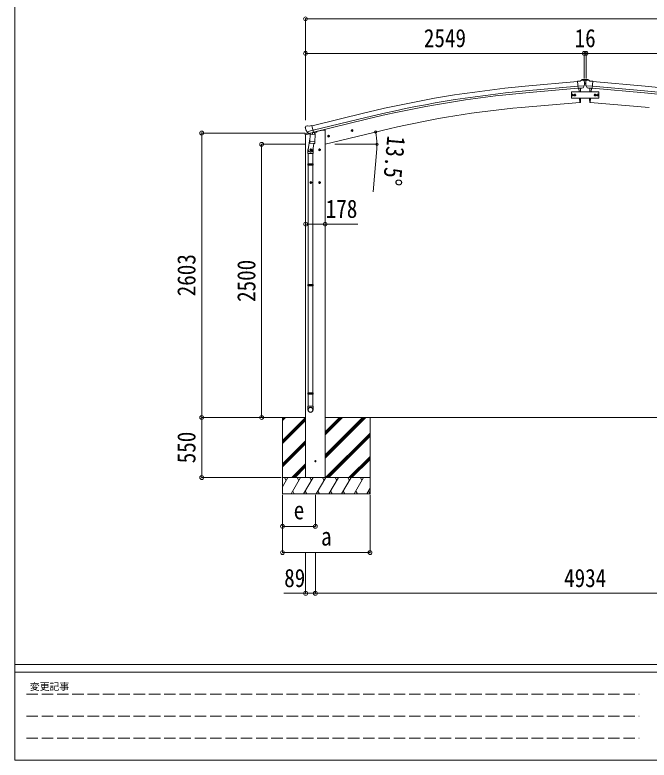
# Model space of a CAD drawing. Units: millimetres at full size, sheet at 1:35. Extents: x -9783 to 9892, y -6828 to 6752.
# Drawn here: x -9783 to -3983, y -6828 to -8 of the extents above; entities that cross this region are included whole.
import ezdxf
from ezdxf.enums import TextEntityAlignment as Align

# ---------------------------------------------------------------- set-up
doc = ezdxf.new("R2010")
doc.units = ezdxf.units.MM
doc.header["$LTSCALE"] = 35
doc.header["$PDMODE"] = 32
doc.header["$PDSIZE"] = 35
doc.linetypes.add('DASHED3', pattern=[4, 3, -1])
for name, color, linetype, lineweight in [('0-0_0', 7, 'Continuous', 9), ('0-1_本体', 4, 'Continuous', 9), ('0-2_部品', 7, 'Continuous', 9), ('0-3_ELV2', 3, 'Continuous', 9), ('0-A_寸法', 6, 'Continuous', 9), ('F-0_240', 7, 'Continuous', 9)]:
    doc.layers.add(name, color=color, linetype=linetype, lineweight=lineweight)
doc.styles.add('ＭＳ ゴシック', font='')
doc.styles.get('ＭＳ ゴシック').set_extended_font_data('MS Gothic')

msp = doc.modelspace()

# ---------------------------------------------------------------- linework, layer by layer
at = {"layer": '0-0_0'}
for p, q in [((-7721.94, -3692.78), (-7125.05, -3692.78)), ((-7335.05, -3705.97), (-7321.81, -3692.73)), ((-7335.05, -3720.11), (-7307.67, -3692.73)), ((-7335.05, -3692.78), (-7335.05, -4392.73)), ((-7335.05, -3903.96), (-7124.05, -3692.96)), ((-7335.05, -3918.1), (-7124.05, -3707.1)), ((-7335.05, -3932.24), (-7124.05, -3721.24)), ((-6947.05, -3692.78), (-4360.6, -3692.78)), ((-6946.05, -3823.33), (-6815.45, -3692.73)), ((-6946.05, -3837.47), (-6801.31, -3692.73)), ((-6946.05, -3851.61), (-6787.17, -3692.73)), ((-6946.05, -4049.6), (-6589.18, -3692.73)), ((-6946.05, -4035.46), (-6603.32, -3692.73)), ((-6946.05, -4063.74), (-6575.03, -3692.73)), ((-6535.05, -3692.73), (-6535.05, -4392.73)), ((-2189.05, -3692.78), (-4775.5, -3692.78)), ((-6941.19, -4242.73), (-6535.05, -3836.59)), ((-6927.05, -4242.73), (-6535.05, -3850.73)), ((-6912.9, -4242.73), (-6535.05, -3864.88)), ((-7335.05, -4116.09), (-7124.05, -3905.09)), ((-7335.05, -4130.23), (-7124.05, -3919.23)), ((-7335.05, -4144.37), (-7124.05, -3933.38)), ((-6729.06, -4242.73), (-6535.05, -4048.72)), ((-6714.91, -4242.73), (-6535.05, -4062.86)), ((-6700.77, -4242.73), (-6535.05, -4077.01)), ((-7249.56, -4242.73), (-7124.05, -4117.22)), ((-7235.41, -4242.73), (-7124.05, -4131.36)), ((-7221.27, -4242.73), (-7124.05, -4145.51)), ((-7335.05, -4326.56), (-7286.65, -4242.73)), ((-6535.05, -4242.73), (-7335.05, -4242.73)), ((-7301.65, -4268.71), (-7316.65, -4242.73)), ((-7257.78, -4392.73), (-7171.18, -4242.73)), ((-7186.18, -4268.71), (-7201.18, -4242.73)), ((-7142.31, -4392.73), (-7055.71, -4242.73)), ((-6946.05, -4242.73), (-7124.05, -4242.73)), ((-7070.71, -4268.71), (-7085.71, -4242.73)), ((-7026.84, -4392.73), (-6940.24, -4242.73)), ((-6955.24, -4268.71), (-6970.24, -4242.73)), ((-6911.37, -4392.73), (-6824.77, -4242.73)), ((-6839.77, -4268.71), (-6854.77, -4242.73)), ((-6795.9, -4392.73), (-6709.3, -4242.73)), ((-6739.3, -4242.73), (-6724.3, -4268.71)), ((-6680.43, -4392.73), (-6593.83, -4242.73)), ((-6608.83, -4268.71), (-6623.83, -4242.73)), ((-6564.96, -4392.73), (-6535.05, -4340.92)), ((-7335.05, -4392.73), (-6535.05, -4392.73)), ((-7242.78, -4366.75), (-7227.78, -4392.73)), ((-7127.31, -4366.75), (-7112.31, -4392.73)), ((-7011.84, -4366.75), (-6996.84, -4392.73)), ((-6896.37, -4366.75), (-6881.37, -4392.73)), ((-6780.9, -4366.75), (-6765.9, -4392.73)), ((-6665.43, -4366.75), (-6650.43, -4392.73)), ((-6549.96, -4366.75), (-6535.05, -4392.58))]:
    msp.add_line(p, q, dxfattribs=at)
msp.add_circle((-7035.05, -4092.73), 5, dxfattribs=at)
at = {"layer": '0-1_本体'}
for p, q in [((-4638.72, -618.37), (-5116.04, -661.65)), ((-4634.96, -661.37), (-5112.14, -704.63)), ((-4633.49, -678.14), (-5110.62, -721.4)), ((-4626.27, -680.36), (-4623.52, -711.81)), ((-4509.82, -680.36), (-4512.57, -711.81)), ((-4502.6, -678.14), (-4025.47, -721.4)), ((-4501.13, -661.37), (-4023.95, -704.63)), ((-4497.37, -618.37), (-4020.06, -661.65)), ((-4615.02, -808.96), (-5152.97, -856.02)), ((-4618.27, -771.81), (-4615.02, -808.96)), ((-4517.82, -771.81), (-4521.07, -808.96)), ((-4521.07, -808.96), (-3983.13, -856.02)), ((-7065.58, -1022.58), (-6582.7, -905.1)), ((-7055.5, -1064.55), (-6572.5, -947.04)), ((-7051.57, -1080.92), (-6568.52, -963.4)), ((-7022.06, -1075.22), (-6970.05, -1062.73)), ((-6946.05, -1062.73), (-6970.05, -1062.73)), ((-6358.89, -1051.54), (-6947.05, -1192.74)), ((-6946.05, -1062.73), (-6946.05, -4242.73)), ((-7124.05, -4242.73), (-7124.05, -1106.17))]:
    msp.add_line(p, q, dxfattribs=at)
at = {"layer": '0-1_本体', "color": 6}
msp.add_line((-6946.05, -1922.91), (-7124.05, -1922.91), dxfattribs=at)
at = {"layer": '0-1_本体'}
for centre, radius, start, end in [((-4211.34, -10651.57), 10030.81, 95.17465, 103.67464), ((-4924.76, -10651.57), 10030.81, 76.32536, 84.82535), ((-4211.34, -10651.57), 9987.65, 95.17465, 103.67464), ((-4211.34, -10651.57), 9970.81, 95.17465, 103.67464), ((-4924.76, -10651.57), 9970.81, 76.32536, 84.82535), ((-4924.76, -10651.57), 9987.65, 76.32536, 84.82535), ((-4444.6, -9041.8), 8216.38, 94.94583, 103.47282)]:
    msp.add_arc(centre, radius, start, end, dxfattribs=at)
at = {"layer": '0-2_部品'}
for p, q in [((-4612.34, -613.98), (-4600.62, -607.21)), ((-4585.72, -605.63), (-4599.38, -606.82)), ((-4576.58, -611.38), (-4582.06, -606.78)), ((-4575.52, -613.42), (-4575.4, -614.76)), ((-4560.58, -613.42), (-4560.7, -614.76)), ((-4559.52, -611.38), (-4554.03, -606.78)), ((-4550.38, -605.63), (-4536.72, -606.82)), ((-4523.76, -613.98), (-4535.48, -607.21)), ((-4612.34, -613.98), (-4638.9, -616.3)), ((-4633.25, -680.97), (-4638.9, -616.3)), ((-4576.04, -656.27), (-4634.96, -661.42)), ((-4623.29, -680.09), (-4633.25, -680.97)), ((-4623.52, -711.81), (-4626.27, -680.36)), ((-4610.4, -701.15), (-4611.91, -679.19)), ((-4589.68, -677.15), (-4597.38, -677.83)), ((-4587.29, -675.76), (-4576.36, -656.82)), ((-4560.06, -656.27), (-4501.14, -661.42)), ((-4548.8, -675.76), (-4559.74, -656.82)), ((-4546.42, -677.15), (-4538.71, -677.83)), ((-4525.69, -701.15), (-4524.19, -679.19)), ((-4523.76, -613.98), (-4497.19, -616.3)), ((-4512.81, -680.09), (-4502.85, -680.97)), ((-4512.57, -711.81), (-4509.82, -680.36)), ((-4502.85, -680.97), (-4497.19, -616.3)), ((-4609.94, -711.81), (-4610.4, -701.15)), ((-4526.15, -711.81), (-4525.69, -701.15)), ((-4615.22, -806.68), (-4618.27, -771.81)), ((-4614.98, -809.45), (-4615.22, -806.68)), ((-4612.37, -809.06), (-4614.98, -809.45)), ((-4609.82, -806.23), (-4608.99, -780.6)), ((-4608.99, -780.6), (-4608.92, -771.81)), ((-4527.11, -780.6), (-4527.17, -771.81)), ((-4526.27, -806.23), (-4527.11, -780.6)), ((-4523.73, -809.06), (-4521.12, -809.45)), ((-4521.12, -809.45), (-4520.87, -806.68)), ((-4520.87, -806.68), (-4517.82, -771.81)), ((-7091.98, -1026.85), (-7066.05, -1020.62)), ((-7127.04, -1038.16), (-7126.76, -1039.31)), ((-7122.82, -1029.59), (-7126.67, -1035.88)), ((-7099.15, -1090.7), (-7125.31, -1096.98)), ((-7119.72, -1027.34), (-7106.54, -1024.17)), ((-7112.98, -1078.47), (-7055.48, -1064.66)), ((-7096.13, -1093.38), (-7112.51, -1078.89)), ((-7091.98, -1026.85), (-7105.24, -1024.15)), ((-7091.06, -1093.47), (-7054.35, -1084.66)), ((-7060.3, -1086.48), (-7061.32, -1101.09)), ((-7054.35, -1084.66), (-7052.82, -1084.29)), ((-7051.27, -1082.19), (-7050.32, -1082.25)), ((-7050.32, -1082.25), (-7037.01, -1097.57)), ((-7046.02, -1087.2), (-7026.89, -1082.61)), ((-7023.06, -1073.99), (-7023.06, -1077.75)), ((-6709.47, -1068.96), (-6690.03, -1064.29)), ((-6704.92, -1061.18), (-6707.05, -1068.38)), ((-6697.62, -1059.43), (-6704.92, -1061.18)), ((-6697.42, -1076.35), (-6702.08, -1056.9)), ((-6692.45, -1064.88), (-6697.62, -1059.43)), ((-6694.58, -1072.07), (-6692.45, -1064.88)), ((-7127.61, -1106.79), (-7084.59, -1096.46)), ((-7127.61, -1099.9), (-7127.61, -1106.79)), ((-7084.54, -1142.9), (-7100.45, -1239.07)), ((-7093.42, -1093.95), (-7085.9, -1092.14)), ((-7092.58, -1093.84), (-7091.06, -1093.47)), ((-7089.22, -1093.7), (-7089.27, -1094.44)), ((-7088.51, -1095.48), (-7062.7, -1101.92)), ((-7081.6, -1100.83), (-7086.27, -1167.66)), ((-7035.91, -1104.02), (-7081.6, -1100.83)), ((-7079.82, -1097.65), (-7080.05, -1100.94)), ((-7040.58, -1170.86), (-7035.91, -1104.02)), ((-7037.01, -1097.57), (-7037.45, -1103.91)), ((-6923.4, -1120.32), (-6903.95, -1115.65)), ((-6918.84, -1112.54), (-6920.97, -1119.74)), ((-6911.54, -1110.79), (-6918.84, -1112.54)), ((-6911.34, -1127.71), (-6916.01, -1108.26)), ((-6906.37, -1116.23), (-6911.54, -1110.79)), ((-6908.51, -1123.43), (-6906.37, -1116.23)), ((-7087.13, -1180.13), (-7086.26, -1167.67)), ((-7086.73, -1181.49), (-7086.73, -1181.49)), ((-7040.58, -1170.86), (-7086.27, -1167.66)), ((-7085.29, -1182.27), (-7043.59, -1185.18)), ((-7049.02, -1184.8), (-7059.75, -1248.39)), ((-7040.59, -1170.86), (-7041.48, -1183.55)), ((-7102.6, -1276.23), (-7102.6, -1241.88)), ((-7056.6, -1276.23), (-7102.6, -1276.23)), ((-7100.6, -1276.23), (-7100.6, -1370.23)), ((-7065.97, -1242.96), (-7085.97, -1242.96)), ((-7075.97, -1235.46), (-7082.47, -1239.21)), ((-7082.47, -1239.21), (-7082.47, -1246.72)), ((-7082.47, -1246.72), (-7075.97, -1250.47)), ((-7075.97, -1252.96), (-7075.97, -1232.96)), ((-7069.47, -1239.21), (-7075.97, -1235.46)), ((-7058.6, -1276.23), (-7058.6, -1370.23)), ((-7056.6, -1241.57), (-7056.6, -1276.23)), ((-6985.97, -1242.96), (-7005.97, -1242.96)), ((-6995.97, -1235.46), (-7002.47, -1239.21)), ((-7002.47, -1239.21), (-7002.47, -1246.72)), ((-7002.47, -1246.72), (-6995.97, -1250.47)), ((-6995.97, -1252.96), (-6995.97, -1232.96)), ((-6989.47, -1239.21), (-6995.97, -1235.46)), ((-7102.6, -1372.23), (-7101.6, -1370.23)), ((-7056.6, -1372.23), (-7102.6, -1372.23)), ((-7056.6, -1380.23), (-7102.6, -1380.23)), ((-7057.6, -1370.23), (-7101.6, -1370.23)), ((-7057.6, -1382.23), (-7101.6, -1382.23)), ((-7100.6, -1382.23), (-7100.6, -2476.42)), ((-7058.6, -1382.23), (-7058.6, -2476.42)), ((-7056.6, -1372.23), (-7057.6, -1370.23)), ((-7056.6, -1380.23), (-7057.6, -1382.23)), ((-7056.6, -1372.23), (-7056.6, -1380.23)), ((-7065.97, -1542.96), (-7085.97, -1542.96)), ((-7075.97, -1535.46), (-7082.47, -1539.21)), ((-7082.47, -1539.21), (-7082.47, -1546.72)), ((-7082.47, -1546.72), (-7075.97, -1550.47)), ((-7075.97, -1552.96), (-7075.97, -1532.96)), ((-7069.47, -1539.21), (-7075.97, -1535.46)), ((-6985.97, -1542.96), (-7005.97, -1542.96)), ((-6995.97, -1535.46), (-7002.47, -1539.21)), ((-7002.47, -1539.21), (-7002.47, -1546.72)), ((-7002.47, -1546.72), (-6995.97, -1550.47)), ((-6995.97, -1552.96), (-6995.97, -1532.96)), ((-6989.47, -1539.21), (-6995.97, -1535.46)), ((-7102.6, -2478.42), (-7101.6, -2476.42)), ((-7056.6, -2478.42), (-7102.6, -2478.42)), ((-7056.6, -2486.42), (-7102.6, -2486.42)), ((-7057.6, -2476.42), (-7101.6, -2476.42)), ((-7057.6, -2488.42), (-7101.6, -2488.42)), ((-7100.6, -2488.42), (-7100.6, -3466.6)), ((-7058.6, -2488.42), (-7058.6, -3466.6)), ((-7056.6, -2478.42), (-7057.6, -2476.42)), ((-7056.6, -2486.42), (-7057.6, -2488.42)), ((-7056.6, -2478.42), (-7056.6, -2486.42)), ((-7102.6, -3468.6), (-7101.6, -3466.6)), ((-7102.6, -3468.6), (-7102.6, -3476.6)), ((-7056.6, -3468.6), (-7102.6, -3468.6)), ((-7102.6, -3476.6), (-7101.6, -3478.6)), ((-7056.6, -3476.6), (-7102.6, -3476.6)), ((-7057.6, -3466.6), (-7101.6, -3466.6)), ((-7056.6, -3468.6), (-7057.6, -3466.6)), ((-7056.6, -3476.6), (-7057.6, -3478.6)), ((-7056.6, -3468.6), (-7056.6, -3476.6)), ((-7057.6, -3478.6), (-7101.6, -3478.6)), ((-7100.6, -3478.6), (-7100.6, -3588.61)), ((-7058.6, -3478.6), (-7058.6, -3588.61)), ((-7056.6, -3588.61), (-7102.6, -3588.61)), ((-7102.6, -3622.75), (-7102.6, -3588.61)), ((-7056.6, -3622.75), (-7056.6, -3588.61))]:
    msp.add_line(p, q, dxfattribs=at)
for points in [[(-4623.29, -680.09), (-4623.01, -680.16), (-4597.64, -677.94), (-4597.38, -677.83)], [(-4575.97, -655.64), (-4576.26, -656.62), (-4576.36, -656.82)], [(-4560.13, -655.64), (-4559.84, -656.62), (-4559.74, -656.82)], [(-4512.81, -680.09), (-4513.08, -680.16), (-4538.46, -677.94), (-4538.71, -677.83)], [(-7060.62, -1086.07), (-7050.9, -1083.74), (-7066.05, -1020.62)], [(-7113.25, -1077.89), (-7112.67, -1078.74), (-7112.51, -1078.89)], [(-7060.62, -1086.07), (-7060.86, -1086.22), (-7085.62, -1092.17), (-7085.9, -1092.14)], [(-6707.05, -1068.38), (-6701.88, -1073.82), (-6694.58, -1072.07)], [(-6920.97, -1119.74), (-6915.8, -1125.18), (-6908.51, -1123.43)], [(-7075.97, -1250.47), (-7069.47, -1246.72), (-7069.47, -1239.21)], [(-6995.97, -1250.47), (-6989.47, -1246.72), (-6989.47, -1239.21)], [(-7102.6, -1372.23), (-7102.6, -1380.23), (-7101.6, -1382.23)], [(-7075.97, -1550.47), (-7069.47, -1546.72), (-7069.47, -1539.21)], [(-6995.97, -1550.47), (-6989.47, -1546.72), (-6989.47, -1539.21)], [(-7102.6, -2478.42), (-7102.6, -2486.42), (-7101.6, -2488.42)]]:
    msp.add_lwpolyline(points, dxfattribs=at)
for centre, radius in [((-4661.05, -741.81), 6.5), ((-4475.05, -741.81), 6.5), ((-6699.75, -1066.63), 8.5), ((-6699.75, -1066.63), 7.7), ((-6699.75, -1066.63), 6.5), ((-6913.67, -1117.99), 8.5), ((-6913.67, -1117.99), 7.7), ((-6913.67, -1117.99), 6.5), ((-7075.97, -1242.96), 8.5), ((-7075.97, -1242.96), 7.7), ((-7075.97, -1242.96), 6.5), ((-6995.97, -1242.96), 8.5), ((-6995.97, -1242.96), 7.7), ((-6995.97, -1242.96), 6.5), ((-7075.97, -1542.96), 8.5), ((-7075.97, -1542.96), 7.7), ((-7075.97, -1542.96), 6.5), ((-6995.97, -1542.96), 8.5), ((-6995.97, -1542.96), 7.7), ((-6995.97, -1542.96), 6.5)]:
    msp.add_circle(centre, radius, dxfattribs=at)
at = {"layer": '0-2_部品', "color": 4}
msp.add_circle((-7035.05, -4092.73), 4.5, dxfattribs=at)
at = {"layer": '0-2_部品'}
for centre, radius, start, end in [((-4599.12, -609.81), 3, 95, 120), ((-4585.28, -610.61), 5, 50.00648, 94.99352), ((-4550.82, -610.61), 5, 85.00648, 129.99352), ((-4536.98, -609.81), 3, 60, 85), ((-4777.03, -632.4), 202.4, 353.4085, 5), ((-4359.07, -632.4), 202.4, 175, 186.5915), ((-4612.81, -806.1), 3, 278.50322, 357.46219), ((-4523.29, -806.1), 3, 182.53781, 261.49678), ((-6929.96, -992.06), 202.4, 193.5, 205.09125), ((-7118.55, -1032.2), 5, 103.5, 148.5), ((-7105.84, -1027.09), 3, 78.5, 103.5), ((-7059.7, -1086.57), 0.604, 100.59842, 172.20595), ((-7052.94, -1083.81), 0.5, 283.5, 318.76246), ((-7028.06, -1077.75), 5, 283.5, 0), ((-7124.61, -1099.9), 3, 103.5, 180), ((-7092.7, -1093.35), 0.5, 248.23754, 283.5), ((-7089.72, -1093.66), 0.5, 356, 103.5), ((-7088.27, -1094.51), 1, 176, 256), ((-7062.35, -1100.95), 1.03, 250.03897, 351.96569), ((-7085.19, -1180.3), 1.95, 175.04017, 217.47766), ((-7085.15, -1180.27), 2, 217.40962, 266), ((-7043.45, -1183.19), 2, 266, 349.46843), ((-7072.6, -1241.88), 30, 177.45142, 180)]:
    msp.add_arc(centre, radius, start, end, dxfattribs=at)
for centre, major_axis, ratio, start_param, end_param in [((-4571.19, -609.38), (-15.35, 3.44), 0.101033, 5.9751426, 5.9753737), ((-4578.51, -613.68), (2.71, -1.31), 0.997474, 0.5366567, 1.3225652), ((-4557.58, -613.68), (-2.71, -1.31), 0.997474, 4.9606201, 5.7465286), ((-4564.91, -609.38), (15.35, 3.44), 0.101033, 0.3078116, 0.3080427), ((-4589.95, -674.16), (1.62, -2.54), 0.997631, 5.8041905, 5.8929484), ((-4590.02, -674.05), (-3.5, 2.17), 0.650902, 2.1145521, 2.1873627), ((-4589.89, -674.25), (1.62, -2.54), 0.997631, 5.965759, 6.7621801), ((-4546.2, -674.25), (-1.62, -2.54), 0.997631, 5.8041905, 6.6006116), ((-4546.08, -674.05), (3.5, 2.17), 0.650902, 4.0958226, 4.1686332), ((-4546.15, -674.16), (-1.62, -2.54), 0.997631, 0.3902369, 0.4789948), ((-7124.12, -1037.45), (-1.57, -2.57), 0.99628, 4.712389, 5.4996506), ((-7094.14, -1091.12), (-0.73, -2.92), 0.997631, 5.8041905, 6.6006116), ((-7094.09, -1090.9), (2.63, 3.16), 0.650902, 4.0958226, 4.1686332), ((-7094.12, -1091.02), (-0.73, -2.92), 0.997631, 0.3902369, 0.4789948), ((-7079.6, -1241.57), (23, 0), 0.996195, 2.5560258, 6.5663028), ((-7079.6, -1241.57), (21, 0), 0.996195, 2.9349147, 5.9512394), ((-7079.6, -3621), (-23, 0), 0.996195, 3.1415927, 6.2831853), ((-7079.6, -3622.75), (-23, 0), 0.996195, 3.1415927, 6.2831853), ((-7079.6, -3622.75), (0, -23.43), 0.981806, 4.712389, 7.8539816)]:
    msp.add_ellipse(centre, major_axis=major_axis, ratio=ratio, start_param=start_param, end_param=end_param, dxfattribs=at)
msp.add_ellipse((-7079.6, -3622.75), major_axis=(21, 0), ratio=0.996195, dxfattribs=at)
at = {"layer": '0-3_ELV2'}
for p, q in [((-4573.05, -598.55), (-4597.19, -600.66)), ((-4573.05, -598.55), (-4565.05, -598.55)), ((-4567.79, -603.27), (-4566.95, -603.27)), ((-4565.05, -598.55), (-4540.91, -600.66)), ((-4537.55, -606.48), (-4540.91, -600.66)), ((-4537.55, -607.15), (-4537.55, -606.48)), ((-4574.8, -640.05), (-4563.41, -640.05)), ((-4567.79, -635.97), (-4566.95, -635.97))]:
    msp.add_line(p, q, dxfattribs=at)
for points in [[(-4600.55, -607.06), (-4600.55, -606.48), (-4597.19, -600.66)], [(-4570.31, -602.43), (-4571.15, -602.43), (-4571.15, -603.27), (-4570.31, -603.27)], [(-4568.63, -601.59), (-4568.63, -600.75), (-4569.47, -600.75), (-4569.47, -601.59)], [(-4569.47, -604.11), (-4569.47, -604.95), (-4568.63, -604.95), (-4568.63, -604.11)], [(-4566.95, -603.27), (-4566.95, -602.43), (-4567.79, -602.43)], [(-4570.31, -635.13), (-4571.15, -635.13), (-4571.15, -635.97), (-4570.31, -635.97)], [(-4568.63, -634.29), (-4568.63, -633.45), (-4569.47, -633.45), (-4569.47, -634.29)], [(-4569.47, -636.81), (-4569.47, -637.65), (-4568.63, -637.65), (-4568.63, -636.81)], [(-4566.95, -635.97), (-4566.95, -635.13), (-4567.79, -635.13)]]:
    msp.add_lwpolyline(points, dxfattribs=at)
for points in [[(-4444.05, -771.81), (-4444.05, -711.81), (-4694.05, -711.81), (-4694.05, -771.81)], [(-4692.06, -741.81), (-4688.3, -735.31), (-4680.8, -735.31), (-4677.04, -741.81), (-4680.8, -748.31), (-4688.3, -748.31)], [(-4668.56, -741.81), (-4664.8, -735.31), (-4657.3, -735.31), (-4653.54, -741.81), (-4657.3, -748.31), (-4664.8, -748.31)], [(-4469.54, -741.81), (-4473.3, -735.31), (-4480.8, -735.31), (-4484.56, -741.81), (-4480.8, -748.31), (-4473.3, -748.31)], [(-4446.04, -741.81), (-4449.8, -735.31), (-4457.3, -735.31), (-4461.06, -741.81), (-4457.3, -748.31), (-4449.8, -748.31)]]:
    msp.add_lwpolyline(points, close=True, dxfattribs=at)
for centre, radius in [((-4569.05, -602.85), 3.5), ((-4569.05, -635.55), 3.5), ((-4684.55, -741.81), 8.5), ((-4684.55, -741.81), 7.7), ((-4684.55, -741.81), 6.5), ((-4661.05, -741.81), 8.5), ((-4661.05, -741.81), 7.7), ((-4661.05, -741.81), 6.5), ((-4477.05, -741.81), 8.5), ((-4477.05, -741.81), 7.7), ((-4477.05, -741.81), 6.5), ((-4453.55, -741.81), 8.5), ((-4453.55, -741.81), 7.7), ((-4453.55, -741.81), 6.5)]:
    msp.add_circle(centre, radius, dxfattribs=at)
for centre, start, end in [((-4570.31, -601.59), 270, 0), ((-4570.31, -604.11), 0, 90), ((-4567.79, -601.59), 180, 270), ((-4567.79, -604.11), 90, 180), ((-4570.31, -634.29), 270, 0), ((-4570.31, -636.81), 0, 90), ((-4567.79, -634.29), 180, 270), ((-4567.79, -636.81), 90, 180)]:
    msp.add_arc(centre, 0.84, start, end, dxfattribs=at)
at = {"layer": '0-A_寸法'}
for p, q in [((-7125.05, -44.37), (-7125.05, -360.99)), ((-7125.05, -44.37), (-2011.05, -44.37)), ((-7125.05, -360.99), (-7125.05, -973.22)), ((-7125.05, -360.99), (-4576.05, -360.99)), ((-4576.05, -360.99), (-4576.05, -589.99)), ((-4560.05, -360.99), (-4576.05, -360.99)), ((-4560.05, -360.99), (-4560.05, -589.99)), ((-2011.05, -360.99), (-4560.05, -360.99)), ((-8074.62, -3692.73), (-8074.62, -1089.73)), ((-8074.62, -1089.73), (-7129.54, -1089.73)), ((-7526.65, -3692.73), (-7526.65, -1192.73)), ((-7526.65, -1192.73), (-7129.54, -1192.73)), ((-6857.55, -1192.73), (-6470.69, -1192.73)), ((-6473.55, -1235.19), (-6507.91, -1627.69)), ((-6946.05, -1922.91), (-6646.05, -1922.91)), ((-8074.62, -4242.73), (-8074.62, -3692.73)), ((-8074.62, -3692.73), (-7346.51, -3692.73)), ((-8074.62, -4242.73), (-7346.51, -4242.73)), ((-7335.3, -4689.12), (-7335.3, -4400.15)), ((-7335.3, -4929.09), (-7335.3, -4400.15)), ((-7035.05, -4689.12), (-7035.05, -4400.15)), ((-6535.3, -4929.09), (-6535.3, -4400.15)), ((-7035.05, -4689.12), (-7335.3, -4689.12)), ((-7335.3, -4929.09), (-6535.3, -4929.09)), ((-7124.05, -5301.83), (-7124.05, -4929.09)), ((-7035.05, -5301.83), (-7035.05, -4929.09)), ((-7124.05, -5301.83), (-7324.05, -5301.83)), ((-7124.05, -5301.83), (-7035.05, -5301.83)), ((-7035.05, -5301.83), (-2101.05, -5301.83))]:
    msp.add_line(p, q, dxfattribs=at)
for centre in [(-6485.15, -1079.08), (-6471.69, -1192.73)]:
    msp.add_circle(centre, 10.62, dxfattribs=at)
for start, end in [(0, 13.5), (354.99678, 0)]:
    msp.add_arc((-6958.55, -1192.73), 486.86, start, end, dxfattribs=at)
for p in [(-7125.05, -44.37), (-7125.05, -360.99), (-4576.05, -360.99), (-4560.05, -360.99), (-8074.62, -1089.73), (-7526.65, -1192.73), (-7124.05, -1922.91), (-6946.05, -1922.91), (-8074.62, -3692.73), (-7526.65, -3692.73), (-8074.62, -4242.73), (-7335.3, -4689.12), (-7035.05, -4689.12), (-7335.3, -4929.09), (-6535.3, -4929.09), (-7124.05, -5301.83), (-7035.05, -5301.83)]:
    msp.add_point(p, dxfattribs=at)
at = {"layer": 'F-0_240', "color": 5}
for p, q in [((-9783.03, 6751.9), (-9783.03, -6828.1)), ((-9783.03, -5953.1), (9396.97, -5953.1)), ((-9783.03, -6023.1), (6285.75, -6023.1)), ((-9783.03, -6828.1), (9396.97, -6828.1))]:
    msp.add_line(p, q, dxfattribs=at)
at = {"layer": 'F-0_240', "color": 4, "linetype": 'DASHED3'}
for p, q in [((-9678.03, -6224.35), (-4074.25, -6224.35)), ((-9678.03, -6425.6), (-4074.25, -6425.6)), ((-9678.03, -6626.85), (-4074.25, -6626.85))]:
    msp.add_line(p, q, dxfattribs=at)

# ---------------------------------------------------------------- texts
at = {"layer": '0-A_寸法', "color": 7, "style": 'ＭＳ ゴシック', "width": 0.85}
for s, p in [('2549', (-6043.05, -353.99)), ('16', (-4664.3, -353.99)), ('178', (-6940.42, -1915.91)), ('e', (-7233.42, -4674.62)), ('a', (-6983.42, -4914.59)), ('89', (-7320.3, -5294.83)), ('4934', (-4760.55, -5294.83))]:
    msp.add_text(s, height=166.8, dxfattribs=at).set_placement(p, align=Align.BOTTOM_LEFT)
for s, rotation, p in [('13.5°', 264.997, (-6426.27, -1105.07)), ('2603', 90, (-8081.62, -2583.73)), ('2500', 90, (-7533.65, -2635.23)), ('550', 90, (-8081.62, -4112.11))]:
    msp.add_text(s, height=166.8, rotation=rotation, dxfattribs=at).set_placement(p, align=Align.BOTTOM_LEFT)
at = {"layer": 'F-0_240', "style": 'ＭＳ ゴシック'}
msp.add_text('変更記事', height=64.15, dxfattribs=at).set_placement((-9646.27, -6206.85), align=Align.BOTTOM_LEFT)

doc.saveas('drawing.dxf')
